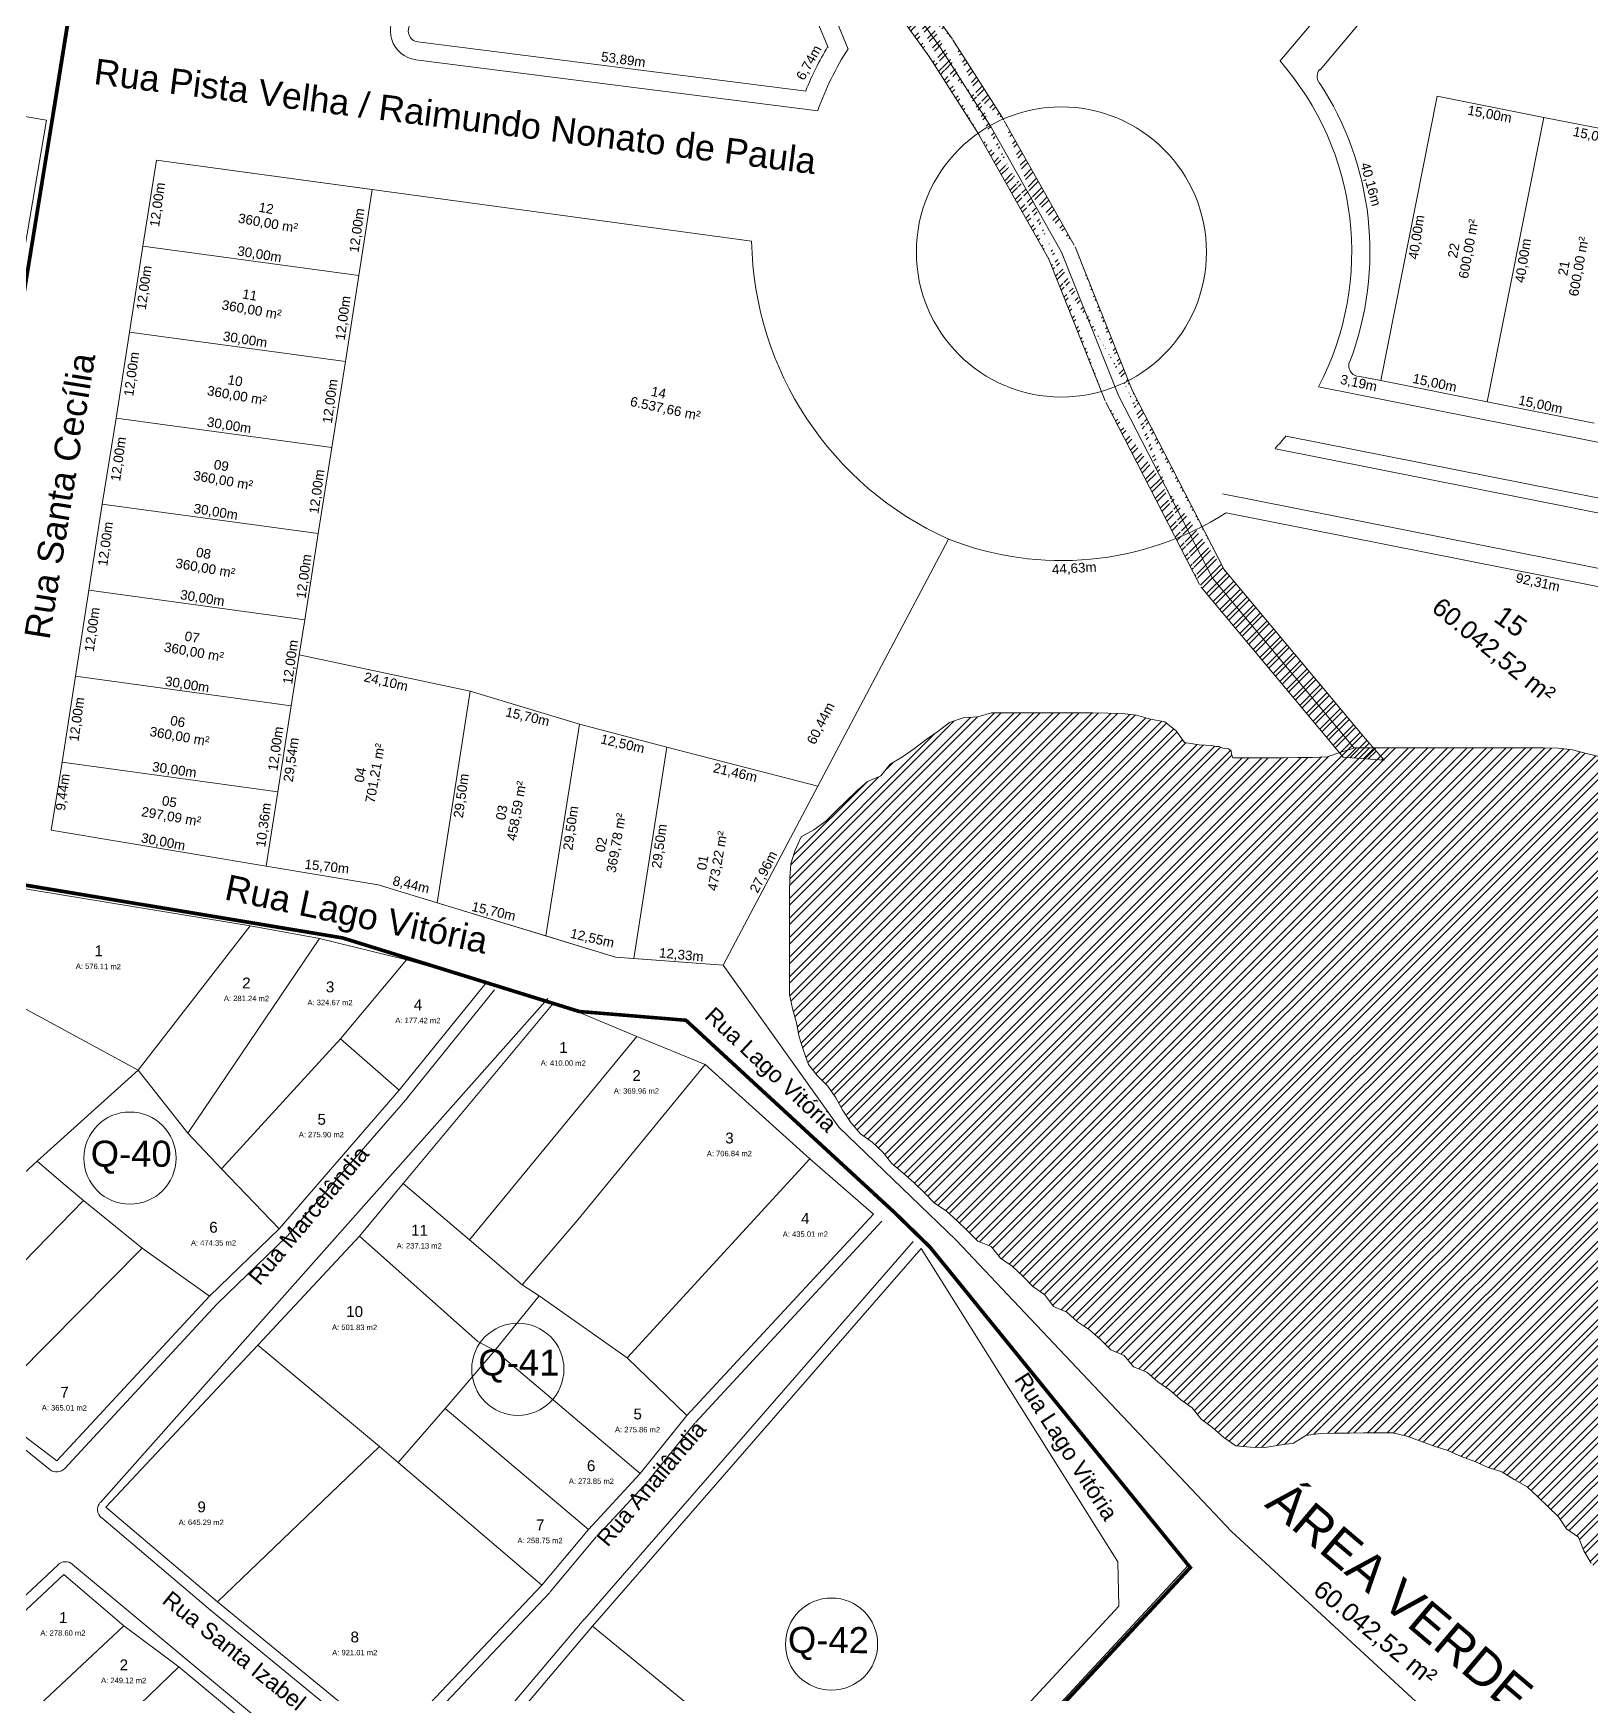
# Model space of a CAD drawing. Header units: metres. Extents: x 3808 to 8215, y 2374 to 6187.
# Drawn here: x 6986.3 to 7201.4, y 3524 to 3753.2 of the extents above; entities that cross this region are included whole.
import ezdxf

# ---------------------------------------------------------------- set-up
doc = ezdxf.new("R2010")
doc.units = ezdxf.units.M
for name, color, linetype in [('0 - Cotas', 7, 'Continuous'), ('0 - Nome das Ruas', 7, 'Continuous'), ('0 - Número Dos Lotes', 7, 'Continuous'), ('0 - QUADRAS', 7, 'Continuous'), ('0 - Área Dos Lotes', 1, 'Continuous'), ('Fluxo', 170, 'Continuous'), ('Nomes-Ruas', 7, 'Continuous'), ('PDF_Boundary-Lotes', 7, 'Continuous'), ('PDF_CORREGO', 5, 'Continuous'), ('PDF_LAGO', 5, 'Continuous'), ('PDF_Meio-Fio', 32, 'Continuous'), ('PDF_Numeração_Quadras', 7, 'Continuous'), ('PDF_Perímetro', 5, 'Continuous'), ('PDF_REGIAO_POLILINHAS', 7, 'Continuous'), ('PDF_Text', 7, 'Continuous'), ('PDF_Vértices_Quadras', 7, 'Continuous')]:
    doc.layers.add(name, color=color, linetype=linetype)
doc.layers.add('PDF_MEIO_FIO', color=7, linetype='Continuous', true_color=0xdd6e00)
doc.layers.add('REGIAO_POLILINHAS', color=7, linetype='Continuous', lineweight=0)
doc.styles.add('PDF Arial', font='arial.ttf')
doc.styles.add('REGUA100', font='arial.ttf')
doc.styles.get("Standard").update_dxf_attribs({"font": 'arial.ttf'})

msp = doc.modelspace()

# ---------------------------------------------------------------- hatches: boundary and pattern name
at = {"layer": 'Fluxo', "lineweight": 5}
h = msp.add_hatch(dxfattribs=at)
h.set_pattern_fill('ANSI32', color=256, scale=0.15)
h.set_pattern_definition([(45, (-581.274, 256.0805), (-1.01027881, 1.01027881), []), (45, (-580.6005, 256.0805), (-1.01027881, 1.01027881), [])])
edge = h.paths.add_edge_path()
edge.add_line((7150.682, 3679.275), (7170.255, 3655.807))
edge.add_line((7170.255, 3655.807), (7172.842, 3652.84))
edge.add_line((7172.842, 3652.84), (7167.183, 3653.245))
edge.add_line((7147.61, 3676.713), (7167.183, 3653.245))
edge.add_line((7137.967, 3704.103), (7150.924, 3678.909))
edge.add_line((7134.41, 3702.274), (7147.367, 3677.08))
edge.add_line((7130.18, 3723.723), (7138.047, 3703.927))
edge.add_line((7126.463, 3722.245), (7134.33, 3702.45))
edge.add_line((7120.398, 3741.138), (7130.065, 3723.965))
edge.add_line((7116.913, 3739.176), (7126.579, 3722.003))
edge.add_line((7113.298, 3752.286), (7120.342, 3741.232))
edge.add_line((7109.925, 3750.137), (7116.969, 3739.082))
edge.add_line((7099.973, 3770.936), (7113.239, 3752.375))
edge.add_line((7096.719, 3768.61), (7109.984, 3750.049))
edge.add_line((7092.63, 3788.62), (7096.383, 3769.39))
edge.add_line((7096.555, 3789.386), (7100.309, 3770.156))
edge.add_line((7086.856, 3801.292), (7092.769, 3788.181))
edge.add_line((7088.68, 3802.114), (7094.593, 3789.003))
edge.add_line((7090.503, 3802.936), (7096.416, 3789.825))
edge.add_line((7076.966, 3825.112), (7090.386, 3803.157))
edge.add_line((7073.553, 3823.026), (7086.973, 3801.071))
edge.add_line((7059.981, 3862.82), (7068.259, 3841.945))
edge.add_line((7058.215, 3869.52), (7059.905, 3863.051))
edge.add_line((7062.085, 3870.531), (7063.775, 3864.063))
edge.add_line((7063.699, 3864.294), (7071.977, 3843.419))
edge.add_line((7072.046, 3843.214), (7077.188, 3824.602))
edge.add_line((7068.19, 3842.149), (7073.332, 3823.537))
at = {"layer": 'REGIAO_POLILINHAS', "lineweight": 5}
h = msp.add_hatch(dxfattribs=at)
h.set_pattern_fill('ANSI32', color=5, scale=0.2)
h.set_pattern_definition([(45, (-581.274, 256.0805), (-1.3470384, 1.3470384), []), (45, (-580.376, 256.0805), (-1.3470384, 1.3470384), [])])
h.paths.add_polyline_path([(7147.295, 3654.96), (7145.289, 3655.268), (7144.158, 3656.913), (7142.564, 3658.147), (7140.61, 3658.507), (7138.657, 3659.073), (7136.703, 3659.279), (7134.698, 3659.33), (7132.692, 3659.381), (7130.687, 3659.381), (7128.682, 3659.381), (7126.677, 3659.381), (7124.671, 3659.381), (7122.666, 3659.381), (7120.661, 3659.381), (7118.656, 3659.381), (7116.753, 3658.816), (7114.748, 3658.713), (7112.845, 3658.045), (7111.252, 3656.811), (7109.606, 3655.679), (7108.012, 3654.445), (7106.367, 3653.314), (7104.67, 3652.286), (7103.385, 3650.692), (7101.534, 3649.921), (7100.043, 3648.635), (7098.603, 3647.247), (7097.163, 3645.807), (7095.775, 3644.419), (7094.13, 3643.237), (7092.382, 3642.26), (7091.559, 3640.409), (7090.942, 3638.558), (7090.788, 3636.552), (7090.736, 3634.547), (7090.736, 3632.542), (7090.736, 3630.537), (7090.736, 3628.531), (7090.736, 3626.526), (7090.736, 3624.521), (7090.736, 3622.516), (7090.736, 3620.51), (7091.148, 3618.557), (7091.713, 3616.603), (7092.073, 3614.649), (7092.69, 3612.747), (7093.359, 3610.844), (7094.593, 3609.302), (7096.032, 3607.862), (7097.163, 3606.217), (7098.14, 3604.468), (7099.22, 3602.823), (7100.557, 3601.281), (7102.151, 3600.098), (7103.642, 3598.71), (7104.876, 3597.167), (7106.418, 3595.882), (7107.909, 3594.545), (7109.349, 3593.157), (7110.737, 3591.717), (7112.434, 3590.586), (7113.925, 3589.249), (7115.313, 3587.861), (7116.753, 3586.421), (7118.604, 3585.701), (7119.89, 3584.107), (7121.483, 3582.976), (7122.975, 3581.588), (7124.363, 3580.2), (7126.008, 3579.017), (7127.191, 3577.423), (7129.042, 3576.652), (7130.533, 3575.315), (7132.178, 3574.184), (7133.669, 3572.847), (7135.109, 3571.459), (7136.96, 3570.636), (7138.245, 3569.094), (7140.096, 3568.374), (7141.587, 3567.037), (7143.233, 3565.906), (7144.724, 3564.569), (7146.369, 3563.438), (7147.603, 3561.844), (7149.197, 3560.661), (7150.74, 3559.325), (7152.385, 3558.193), (7154.39, 3557.988), (7156.395, 3557.936), (7158.349, 3558.296), (7160.354, 3558.553), (7162.051, 3559.633), (7164.005, 3559.89), (7166.01, 3559.942), (7168.016, 3559.942), (7170.021, 3559.993), (7172.026, 3559.993), (7174.031, 3559.993), (7175.985, 3559.53), (7177.888, 3558.81), (7179.739, 3558.142), (7181.641, 3557.525), (7183.492, 3556.702), (7185.394, 3556.034), (7187.194, 3555.211), (7189.096, 3554.594), (7190.793, 3553.515), (7192.593, 3552.538), (7194.032, 3551.201), (7195.472, 3549.813), (7196.912, 3548.373), (7198.043, 3546.728), (7199.688, 3545.596), (7200.408, 3543.694), (7201.436, 3541.997), (7202.773, 3540.506), (7203.802, 3538.809), (7205.19, 3537.318), (7205.961, 3535.467), (7206.424, 3533.565), (7207.504, 3531.868), (7208.018, 3529.914), (7208.892, 3528.115), (7209.303, 3526.161), (7210.074, 3524.31), (7210.743, 3522.407), (7211.206, 3520.454), (7211.977, 3518.603), (7212.594, 3516.7), (7213.416, 3514.849), (7214.291, 3513.05), (7214.805, 3511.096), (7215.525, 3509.245), (7216.039, 3507.342), (7217.016, 3505.543), (7218.404, 3504.103), (7220.049, 3502.972), (7221.54, 3501.635), (7223.186, 3500.504), (7224.677, 3499.167), (7226.373, 3498.087), (7228.224, 3497.368), (7230.23, 3497.213), (7232.132, 3496.493), (7233.983, 3495.876), (7235.988, 3495.774), (7237.839, 3494.951), (7239.639, 3494.128), (7241.387, 3493.049), (7243.135, 3492.123), (7244.678, 3490.838), (7246.117, 3489.449), (7247.763, 3488.267), (7249.305, 3486.981), (7250.694, 3485.593), (7252.133, 3484.153), (7253.573, 3482.765), (7254.961, 3481.326), (7256.555, 3480.143), (7258.098, 3478.858), (7258.92, 3477.007), (7260.514, 3475.773), (7261.645, 3474.127), (7262.571, 3472.379), (7263.085, 3470.425), (7264.062, 3468.677), (7265.193, 3467.032), (7266.119, 3465.232), (7267.044, 3463.484), (7267.918, 3461.684), (7268.998, 3459.988), (7269.769, 3458.137), (7270.9, 3456.44), (7272.289, 3455.052), (7273.42, 3453.355), (7274.499, 3451.71), (7276.093, 3450.476), (7277.533, 3449.087), (7278.973, 3447.648), (7280.618, 3446.516), (7281.852, 3444.974), (7283.189, 3443.483), (7284.834, 3442.3), (7286.325, 3440.963), (7287.405, 3439.267), (7289.05, 3438.136), (7290.799, 3437.21), (7292.547, 3436.13), (7294.192, 3434.999), (7295.837, 3433.868), (7297.483, 3432.737), (7299.179, 3431.708), (7300.979, 3430.732), (7302.264, 3429.24), (7303.961, 3428.161), (7305.658, 3427.03), (7307.509, 3426.31), (7309.051, 3425.076), (7310.902, 3424.304), (7312.908, 3423.996), (7314.913, 3423.945), (7316.918, 3423.945), (7318.923, 3423.945), (7320.826, 3424.51), (7322.728, 3425.127), (7324.322, 3426.361), (7325.968, 3427.492), (7327.613, 3428.623), (7329.155, 3429.96), (7330.595, 3431.297), (7332.035, 3432.685), (7333.474, 3434.074), (7334.914, 3435.513), (7336.148, 3437.056), (7337.793, 3438.187), (7339.182, 3439.678), (7340.724, 3440.912), (7342.215, 3442.249), (7343.861, 3443.431), (7345.454, 3444.614), (7347.048, 3445.797), (7348.745, 3446.876), (7350.288, 3448.213), (7352.087, 3449.036), (7353.681, 3450.27), (7355.121, 3451.607), (7356.766, 3452.789), (7358.257, 3454.178), (7359.697, 3455.566), (7361.239, 3456.8), (7362.73, 3458.137), (7364.222, 3459.525), (7365.764, 3460.81), (7367.358, 3461.993), (7368.952, 3463.175), (7370.546, 3464.409), (7372.191, 3465.541), (7373.836, 3466.723), (7375.482, 3467.854), (7377.127, 3469.037), (7378.721, 3470.22), (7380.264, 3471.505), (7381.909, 3472.636), (7383.4, 3473.973), (7385.097, 3475.053), (7386.793, 3476.081), (7388.439, 3477.212), (7390.033, 3478.498), (7391.524, 3479.834), (7392.963, 3481.171), (7394.249, 3482.714), (7395.431, 3484.359), (7396.717, 3485.902), (7397.951, 3487.496), (7399.236, 3488.987), (7400.47, 3490.581), (7401.704, 3492.174), (7402.681, 3493.923), (7403.555, 3495.722), (7404.121, 3497.625), (7404.481, 3499.578), (7404.738, 3501.584), (7404.789, 3503.589), (7404.841, 3505.594), (7404.841, 3507.599), (7404.841, 3509.605), (7404.378, 3511.559), (7403.607, 3513.41), (7402.27, 3514.901), (7401.242, 3516.597), (7399.802, 3518.037), (7398.157, 3519.117), (7396.717, 3520.505), (7395.02, 3521.636), (7393.375, 3522.767), (7391.627, 3523.744), (7389.827, 3524.67), (7387.976, 3525.338), (7386.074, 3525.955), (7384.068, 3526.109), (7382.423, 3527.292), (7380.572, 3528.012), (7378.772, 3528.835), (7377.59, 3530.48), (7376.613, 3532.228), (7375.945, 3534.13), (7375.482, 3536.084), (7374.968, 3537.987), (7374.659, 3539.992), (7374.042, 3541.894), (7373.888, 3543.9), (7373.219, 3545.802), (7373.117, 3547.807), (7372.705, 3549.761), (7372.5, 3551.715), (7372.448, 3553.72), (7372.397, 3555.725), (7372.397, 3557.731), (7372.397, 3559.736), (7371.574, 3561.587), (7370.443, 3563.232), (7368.695, 3564.209), (7367.049, 3565.34), (7365.301, 3566.266), (7363.759, 3567.551), (7362.011, 3568.528), (7360.211, 3569.454), (7358.463, 3570.379), (7356.56, 3570.996), (7354.915, 3572.23), (7353.116, 3573.053), (7351.162, 3573.567), (7349.208, 3573.773), (7347.305, 3574.493), (7345.352, 3574.904), (7343.346, 3575.058), (7341.341, 3575.161), (7339.336, 3575.161), (7337.331, 3575.161), (7335.325, 3575.161), (7333.32, 3575.161), (7331.418, 3574.595), (7329.412, 3574.493), (7327.459, 3573.978), (7325.505, 3573.824), (7323.602, 3573.156), (7321.597, 3573.104), (7319.695, 3572.539), (7317.689, 3572.436), (7315.684, 3572.384), (7313.679, 3572.384), (7311.674, 3572.384), (7309.668, 3572.384), (7307.663, 3572.384), (7305.761, 3573.104), (7303.961, 3573.927), (7302.213, 3574.904), (7300.362, 3575.675), (7298.562, 3576.549), (7297.123, 3577.937), (7295.529, 3579.171), (7294.243, 3580.714), (7293.421, 3582.514), (7292.187, 3584.107), (7291.056, 3585.753), (7290.027, 3587.501), (7288.948, 3589.146), (7287.714, 3590.74), (7286.582, 3592.386), (7284.988, 3593.62), (7283.549, 3595.008), (7281.903, 3596.139), (7280.155, 3597.116), (7278.459, 3598.196), (7276.608, 3598.967), (7275.065, 3600.252), (7273.42, 3601.332), (7271.672, 3602.36), (7269.872, 3603.286), (7268.227, 3604.366), (7266.376, 3605.137), (7264.525, 3606.011), (7262.725, 3606.885), (7261.08, 3607.965), (7259.229, 3608.685), (7257.378, 3609.559), (7255.475, 3610.227), (7253.676, 3611.05), (7251.773, 3611.667), (7249.819, 3612.181), (7247.968, 3612.901), (7246.066, 3613.569), (7244.112, 3613.826), (7242.158, 3614.443), (7240.462, 3615.523), (7238.611, 3616.243), (7237.017, 3617.477), (7235.114, 3617.94), (7233.675, 3619.328), (7231.669, 3619.328), (7229.716, 3619.842), (7227.762, 3620.408), (7226.065, 3621.436), (7224.934, 3623.081), (7223.803, 3624.727), (7222.26, 3625.961), (7221.952, 3627.966), (7221.386, 3629.868), (7220.769, 3631.771), (7220.512, 3633.776), (7219.895, 3635.678), (7218.558, 3637.169), (7218.044, 3639.123), (7217.273, 3640.974), (7216.399, 3642.774), (7215.319, 3644.419), (7214.548, 3646.322), (7213.005, 3647.556), (7211.617, 3648.995), (7210.177, 3650.384), (7208.378, 3651.309), (7206.527, 3652.029), (7204.624, 3652.697), (7202.722, 3653.314), (7200.768, 3653.777), (7198.866, 3654.291), (7196.86, 3654.497), (7194.855, 3654.548), (7192.85, 3654.548), (7190.845, 3654.548), (7188.839, 3654.548), (7186.834, 3654.548), (7184.829, 3654.548), (7182.824, 3654.548), (7180.818, 3654.548), (7178.813, 3654.548), (7176.808, 3654.548), (7174.803, 3654.548), (7172.797, 3654.548), (7170.792, 3654.548), (7168.787, 3654.548), (7166.884, 3653.931), (7164.982, 3653.314), (7162.977, 3653.211), (7160.971, 3653.211), (7158.966, 3653.16), (7156.961, 3653.16), (7154.956, 3653.16), (7152.95, 3653.16), (7151.974, 3653.16), (7151.768, 3653.674), (7151.716, 3654.137), (7151.357, 3654.394), (7150.585, 3654.497), (7150.071, 3654.754), (7149.608, 3654.754), (7149.043, 3654.857)])
edge = h.paths.add_edge_path(flags=17)
edge.add_line((7222.214, 3626.258), (7222.26, 3626.218))
h.paths.add_polyline_path([(7132.692, 3659.381), (7118.604, 3659.381), (7134.698, 3659.33)], flags=25)
h.paths.add_polyline_path([(7118.656, 3659.381), (7132.692, 3659.381), (7118.604, 3659.381)], flags=24)
h.paths.add_polyline_path([(7130.687, 3659.381), (7118.656, 3659.381), (7132.692, 3659.381)], flags=24)
h.paths.add_polyline_path([(7130.687, 3659.381), (7118.656, 3659.381), (7128.682, 3659.381)], flags=8)
h.paths.add_polyline_path([(7130.687, 3659.381), (7118.656, 3659.381)], flags=8)
h.paths.add_polyline_path([(7128.682, 3659.381), (7118.656, 3659.381), (7126.677, 3659.381)], flags=8)
h.paths.add_polyline_path([(7128.682, 3659.381), (7118.656, 3659.381)], flags=8)
h.paths.add_polyline_path([(7126.677, 3659.381), (7118.656, 3659.381), (7124.671, 3659.381)], flags=8)
h.paths.add_polyline_path([(7126.677, 3659.381), (7118.656, 3659.381)], flags=8)
h.paths.add_polyline_path([(7124.671, 3659.381), (7118.656, 3659.381), (7122.666, 3659.381)], flags=8)
h.paths.add_polyline_path([(7124.671, 3659.381), (7118.656, 3659.381)], flags=8)
h.paths.add_polyline_path([(7194.855, 3654.548), (7168.735, 3654.548), (7196.86, 3654.497)], flags=25)
h.paths.add_polyline_path([(7168.787, 3654.548), (7194.855, 3654.548), (7168.735, 3654.548)], flags=24)
h.paths.add_polyline_path([(7192.85, 3654.548), (7168.787, 3654.548), (7194.855, 3654.548)], flags=24)
h.paths.add_polyline_path([(7192.85, 3654.548), (7168.787, 3654.548), (7190.845, 3654.548)], flags=8)
h.paths.add_polyline_path([(7192.85, 3654.548), (7168.787, 3654.548)], flags=8)
h.paths.add_polyline_path([(7190.845, 3654.548), (7168.787, 3654.548), (7188.839, 3654.548)], flags=8)
h.paths.add_polyline_path([(7190.845, 3654.548), (7168.787, 3654.548)], flags=8)
h.paths.add_polyline_path([(7188.839, 3654.548), (7168.787, 3654.548), (7186.834, 3654.548)], flags=8)
h.paths.add_polyline_path([(7188.839, 3654.548), (7168.787, 3654.548)], flags=8)
h.paths.add_polyline_path([(7186.834, 3654.548), (7168.787, 3654.548), (7184.829, 3654.548)], flags=8)
h.paths.add_polyline_path([(7186.834, 3654.548), (7168.787, 3654.548)], flags=8)
h.paths.add_polyline_path([(7184.829, 3654.548), (7168.787, 3654.548), (7182.824, 3654.548)], flags=8)
h.paths.add_polyline_path([(7184.829, 3654.548), (7168.787, 3654.548)], flags=8)
h.paths.add_polyline_path([(7333.32, 3575.161), (7343.346, 3575.058), (7332.96, 3575.058)], flags=25)
h.paths.add_polyline_path([(7341.341, 3575.161), (7333.32, 3575.161), (7343.346, 3575.058)], flags=24)
h.paths.add_polyline_path([(7341.341, 3575.161), (7333.32, 3575.161), (7339.336, 3575.161)], flags=8)
h.paths.add_polyline_path([(7341.341, 3575.161), (7333.32, 3575.161)], flags=8)
h.paths.add_polyline_path([(7339.336, 3575.161), (7333.32, 3575.161), (7337.331, 3575.161)], flags=8)
h.paths.add_polyline_path([(7339.336, 3575.161), (7333.32, 3575.161)], flags=8)
h.paths.add_polyline_path([(7337.331, 3575.161), (7333.32, 3575.161), (7335.325, 3575.161)], flags=8)
h.paths.add_polyline_path([(7337.331, 3575.161), (7333.32, 3575.161)], flags=8)
h.paths.add_polyline_path([(7318.923, 3423.945), (7316.918, 3423.945), (7314.913, 3423.945)], flags=24)
h.paths.add_polyline_path([(7318.923, 3423.945), (7316.918, 3423.945)], flags=8)
h.paths.add_polyline_path([(7314.913, 3423.945), (7318.923, 3423.945)], flags=25)

# ---------------------------------------------------------------- linework, layer by layer
at = {"layer": 'Fluxo', "lineweight": 5}
for p, q in [((7170.255, 3655.807), (7172.842, 3652.84)), ((7172.842, 3652.84), (7167.183, 3653.245))]:
    msp.add_line(p, q, dxfattribs=at)
at = {"layer": 'PDF_Boundary-Lotes', "lineweight": 5}
for points in [[(6988.186, 3741.211), (6975.935, 3743.257), (6970.995, 3713.692), (6983.215, 3711.965)], [(7016.271, 3629.968), (6983.249, 3635.424), (6974.805, 3624.187), (7000.816, 3610.072)], [(7025.888, 3628.224), (7016.271, 3629.968), (7000.816, 3610.072), (7007.704, 3601.353)], [(7037.868, 3625.284), (7025.888, 3628.224), (7007.704, 3601.353), (7012.341, 3596.445), (7028.75, 3614.371)], [(7048.874, 3622.093), (7037.868, 3625.284), (7028.75, 3614.371), (7036.871, 3607.278)], [(7000.816, 3610.072), (6974.805, 3624.187), (6948.176, 3589.553), (6964.408, 3576.845), (6986.9, 3597.491)], [(7069.693, 3614.7), (7060.658, 3618.492), (7058.111, 3619.253), (7037.423, 3594.4), (7046.571, 3586.631)], [(7036.871, 3607.278), (7028.75, 3614.371), (7012.341, 3596.445), (7020.284, 3588.145)], [(7079.124, 3610.816), (7069.693, 3614.7), (7046.571, 3586.631), (7053.837, 3580.423), (7061.526, 3589.403)], [(7012.341, 3596.445), (7007.704, 3601.353), (7000.816, 3610.072), (6986.9, 3597.491), (6990.467, 3594.413), (6993.289, 3592.07), (7001.362, 3585.487), (7010.665, 3578.825), (7020.284, 3588.145)], [(7079.124, 3610.816), (7061.526, 3589.403), (7053.837, 3580.423), (7056.2, 3578.874), (7068.348, 3570.321), (7093.581, 3597.815)], [(6993.289, 3592.07), (6990.467, 3594.413), (6986.9, 3597.491), (6964.408, 3576.845), (6971.912, 3570.145)], [(7102.364, 3590.172), (7093.581, 3597.815), (7068.348, 3570.321), (7076.58, 3562.37)], [(7050.051, 3571.324), (7056.2, 3578.874), (7053.837, 3580.423), (7046.571, 3586.631), (7037.423, 3594.4), (7031.378, 3587.117), (7017.369, 3572.083), (7034.172, 3558.078), (7036.721, 3555.902), (7043.201, 3563.355)], [(7046.571, 3586.631), (7037.423, 3594.4), (7031.378, 3587.117), (7047.747, 3572.589), (7050.051, 3571.324), (7056.2, 3578.874), (7053.837, 3580.423)], [(7001.362, 3585.487), (6993.289, 3592.07), (6971.912, 3570.145), (6979.724, 3563.602)], [(7047.747, 3572.589), (7031.378, 3587.117), (7017.369, 3572.083), (7034.172, 3558.078), (7036.721, 3555.902), (7043.201, 3563.355), (7050.051, 3571.324)], [(7010.665, 3578.825), (7001.362, 3585.487), (6979.724, 3563.602), (6989.62, 3556.095)], [(7108.949, 3585.413), (7063.555, 3533.277), (7080.578, 3519.324), (7086.275, 3514.771), (7092.206, 3509.083), (7070.904, 3487.39), (7083.156, 3478.751), (7136.24, 3536.039), (7136.089, 3542.168)], [(7068.348, 3570.321), (7056.2, 3578.874), (7050.051, 3571.324), (7070.153, 3554.344), (7076.58, 3562.37)], [(7034.172, 3558.078), (7017.369, 3572.083), (6996.387, 3549.712), (7011.785, 3536.637)], [(7050.051, 3571.324), (7043.201, 3563.355), (7062.99, 3546.635), (7070.153, 3554.344)], [(7043.201, 3563.355), (7036.721, 3555.902), (7056.562, 3538.963), (7062.99, 3546.635)], [(7056.562, 3538.963), (7036.721, 3555.902), (7034.172, 3558.078), (7011.785, 3536.637), (7034.795, 3517.773), (7037.791, 3519.113)], [(6998.843, 3533.313), (6990.56, 3540.423), (6971.831, 3522.892), (6980.02, 3515.741)], [(7006.444, 3527.651), (6998.843, 3533.313), (6980.02, 3515.741), (6987.438, 3509.29)], [(7080.578, 3519.324), (7063.555, 3533.277), (7045.065, 3511.427), (7044.858, 3510.539), (7045.139, 3509.6), (7060.575, 3497.14)], [(7006.444, 3527.651), (6987.438, 3509.29), (6990.871, 3506.264), (7010.828, 3489.111), (7026.677, 3508.915), (7026.93, 3509.999), (7026.488, 3510.955)]]:
    msp.add_lwpolyline(points, close=True, dxfattribs=at)
at = {"layer": 'PDF_CORREGO', "lineweight": 5}
for p, q in [((7098.346, 3769.773), (7111.611, 3751.212)), ((7099.973, 3770.936), (7113.239, 3752.375)), ((7096.719, 3768.61), (7109.984, 3750.049)), ((7111.611, 3751.212), (7118.656, 3740.157)), ((7113.298, 3752.286), (7120.342, 3741.232)), ((7109.925, 3750.137), (7116.969, 3739.082)), ((7118.656, 3740.157), (7128.322, 3722.984)), ((7120.398, 3741.138), (7130.065, 3723.965)), ((7116.913, 3739.176), (7126.579, 3722.003)), ((7130.18, 3723.723), (7138.047, 3703.927)), ((7126.463, 3722.245), (7134.33, 3702.45)), ((7128.322, 3722.984), (7136.189, 3703.188)), ((7136.189, 3703.188), (7149.146, 3677.994)), ((7137.967, 3704.103), (7150.924, 3678.909)), ((7134.41, 3702.274), (7147.367, 3677.08)), ((7149.146, 3677.994), (7168.719, 3654.526)), ((7150.682, 3679.275), (7170.255, 3655.807)), ((7147.61, 3676.713), (7167.183, 3653.245))]:
    msp.add_line(p, q, dxfattribs=at)
at = {"layer": 'PDF_LAGO', "color": 3, "lineweight": 5}
for p, q in [((7118.656, 3659.381), (7116.753, 3658.816)), ((7120.661, 3659.381), (7118.656, 3659.381)), ((7122.666, 3659.381), (7120.661, 3659.381)), ((7124.671, 3659.381), (7122.666, 3659.381)), ((7126.677, 3659.381), (7124.671, 3659.381)), ((7128.682, 3659.381), (7126.677, 3659.381)), ((7130.687, 3659.381), (7128.682, 3659.381)), ((7132.692, 3659.381), (7130.687, 3659.381)), ((7134.698, 3659.33), (7132.692, 3659.381)), ((7136.703, 3659.279), (7134.698, 3659.33)), ((7138.657, 3659.073), (7136.703, 3659.279)), ((7140.61, 3658.507), (7138.657, 3659.073)), ((7111.252, 3656.811), (7109.606, 3655.679)), ((7112.845, 3658.045), (7111.252, 3656.811)), ((7114.748, 3658.713), (7112.845, 3658.045)), ((7116.753, 3658.816), (7114.748, 3658.713)), ((7142.564, 3658.147), (7140.61, 3658.507)), ((7144.158, 3656.913), (7142.564, 3658.147)), ((7145.289, 3655.268), (7144.158, 3656.913)), ((7108.012, 3654.445), (7106.367, 3653.314)), ((7109.606, 3655.679), (7108.012, 3654.445)), ((7147.295, 3654.96), (7145.289, 3655.268)), ((7149.043, 3654.857), (7147.295, 3654.96)), ((7149.608, 3654.754), (7149.043, 3654.857)), ((7150.071, 3654.754), (7149.608, 3654.754)), ((7150.585, 3654.497), (7150.071, 3654.754)), ((7151.357, 3654.394), (7150.585, 3654.497)), ((7168.787, 3654.548), (7166.884, 3653.931)), ((7170.792, 3654.548), (7168.787, 3654.548)), ((7172.797, 3654.548), (7170.792, 3654.548)), ((7174.803, 3654.548), (7172.797, 3654.548)), ((7176.808, 3654.548), (7174.803, 3654.548)), ((7178.813, 3654.548), (7176.808, 3654.548)), ((7180.818, 3654.548), (7178.813, 3654.548)), ((7182.824, 3654.548), (7180.818, 3654.548)), ((7184.829, 3654.548), (7182.824, 3654.548)), ((7186.834, 3654.548), (7184.829, 3654.548)), ((7188.839, 3654.548), (7186.834, 3654.548)), ((7190.845, 3654.548), (7188.839, 3654.548)), ((7192.85, 3654.548), (7190.845, 3654.548)), ((7194.855, 3654.548), (7192.85, 3654.548)), ((7196.86, 3654.497), (7194.855, 3654.548)), ((7198.866, 3654.291), (7196.86, 3654.497)), ((7104.67, 3652.286), (7103.385, 3650.692)), ((7106.367, 3653.314), (7104.67, 3652.286)), ((7151.716, 3654.137), (7151.357, 3654.394)), ((7151.768, 3653.674), (7151.716, 3654.137)), ((7151.974, 3653.16), (7151.768, 3653.674)), ((7152.95, 3653.16), (7151.974, 3653.16)), ((7154.956, 3653.16), (7152.95, 3653.16)), ((7156.961, 3653.16), (7154.956, 3653.16)), ((7158.966, 3653.16), (7156.961, 3653.16)), ((7160.971, 3653.211), (7158.966, 3653.16)), ((7162.977, 3653.211), (7160.971, 3653.211)), ((7164.982, 3653.314), (7162.977, 3653.211)), ((7166.884, 3653.931), (7164.982, 3653.314)), ((7200.768, 3653.777), (7198.866, 3654.291)), ((7202.722, 3653.314), (7200.768, 3653.777)), ((7101.534, 3649.921), (7100.043, 3648.635)), ((7103.385, 3650.692), (7101.534, 3649.921)), ((7100.043, 3648.635), (7098.603, 3647.247)), ((7097.163, 3645.807), (7095.775, 3644.419)), ((7098.603, 3647.247), (7097.163, 3645.807)), ((7094.13, 3643.237), (7092.382, 3642.26)), ((7095.775, 3644.419), (7094.13, 3643.237)), ((7092.382, 3642.26), (7091.559, 3640.409)), ((7090.942, 3638.558), (7090.788, 3636.552)), ((7091.559, 3640.409), (7090.942, 3638.558)), ((7090.788, 3636.552), (7090.736, 3634.547)), ((7090.736, 3634.547), (7090.736, 3632.542)), ((7090.736, 3632.542), (7090.736, 3630.537)), ((7090.736, 3630.537), (7090.736, 3628.531)), ((7090.736, 3628.531), (7090.736, 3626.526)), ((7090.736, 3626.526), (7090.736, 3624.521)), ((7090.736, 3624.521), (7090.736, 3622.516)), ((7090.736, 3622.516), (7090.736, 3620.51)), ((7090.736, 3620.51), (7091.148, 3618.557)), ((7091.148, 3618.557), (7091.713, 3616.603)), ((7091.713, 3616.603), (7092.073, 3614.649)), ((7092.073, 3614.649), (7092.69, 3612.747)), ((7092.69, 3612.747), (7093.359, 3610.844)), ((7093.359, 3610.844), (7094.593, 3609.302)), ((7094.593, 3609.302), (7096.032, 3607.862)), ((7096.032, 3607.862), (7097.163, 3606.217)), ((7097.163, 3606.217), (7098.14, 3604.468)), ((7098.14, 3604.468), (7099.22, 3602.823)), ((7099.22, 3602.823), (7100.557, 3601.281)), ((7100.557, 3601.281), (7102.151, 3600.098)), ((7102.151, 3600.098), (7103.642, 3598.71)), ((7103.642, 3598.71), (7104.876, 3597.167)), ((7104.876, 3597.167), (7106.418, 3595.882)), ((7106.418, 3595.882), (7107.909, 3594.545)), ((7107.909, 3594.545), (7109.349, 3593.157)), ((7109.349, 3593.157), (7110.737, 3591.717)), ((7110.737, 3591.717), (7112.434, 3590.586)), ((7112.434, 3590.586), (7113.925, 3589.249)), ((7113.925, 3589.249), (7115.313, 3587.861)), ((7115.313, 3587.861), (7116.753, 3586.421)), ((7116.753, 3586.421), (7118.604, 3585.701)), ((7118.604, 3585.701), (7119.89, 3584.107)), ((7119.89, 3584.107), (7121.483, 3582.976)), ((7121.483, 3582.976), (7122.975, 3581.588)), ((7122.975, 3581.588), (7124.363, 3580.2)), ((7124.363, 3580.2), (7126.008, 3579.017)), ((7126.008, 3579.017), (7127.191, 3577.423)), ((7127.191, 3577.423), (7129.042, 3576.652)), ((7129.042, 3576.652), (7130.533, 3575.315)), ((7130.533, 3575.315), (7132.178, 3574.184)), ((7132.178, 3574.184), (7133.669, 3572.847)), ((7133.669, 3572.847), (7135.109, 3571.459)), ((7135.109, 3571.459), (7136.96, 3570.636)), ((7136.96, 3570.636), (7138.245, 3569.094)), ((7138.245, 3569.094), (7140.096, 3568.374)), ((7140.096, 3568.374), (7141.587, 3567.037)), ((7141.587, 3567.037), (7143.233, 3565.906)), ((7143.233, 3565.906), (7144.724, 3564.569)), ((7144.724, 3564.569), (7146.369, 3563.438)), ((7146.369, 3563.438), (7147.603, 3561.844)), ((7147.603, 3561.844), (7149.197, 3560.661)), ((7149.197, 3560.661), (7150.74, 3559.325)), ((7150.74, 3559.325), (7152.385, 3558.193)), ((7152.385, 3558.193), (7154.39, 3557.988)), ((7156.395, 3557.936), (7158.349, 3558.296)), ((7158.349, 3558.296), (7160.354, 3558.553)), ((7160.354, 3558.553), (7162.051, 3559.633)), ((7162.051, 3559.633), (7164.005, 3559.89)), ((7164.005, 3559.89), (7166.01, 3559.942)), ((7166.01, 3559.942), (7168.016, 3559.942)), ((7168.016, 3559.942), (7170.021, 3559.993)), ((7170.021, 3559.993), (7172.026, 3559.993)), ((7172.026, 3559.993), (7174.031, 3559.993)), ((7174.031, 3559.993), (7175.985, 3559.53)), ((7175.985, 3559.53), (7177.888, 3558.81)), ((7177.888, 3558.81), (7179.739, 3558.142)), ((7179.739, 3558.142), (7181.641, 3557.525)), ((7154.39, 3557.988), (7156.395, 3557.936)), ((7181.641, 3557.525), (7183.492, 3556.702)), ((7183.492, 3556.702), (7185.394, 3556.034)), ((7185.394, 3556.034), (7187.194, 3555.211)), ((7187.194, 3555.211), (7189.096, 3554.594)), ((7189.096, 3554.594), (7190.793, 3553.515)), ((7190.793, 3553.515), (7192.593, 3552.538)), ((7192.593, 3552.538), (7194.032, 3551.201)), ((7194.032, 3551.201), (7195.472, 3549.813)), ((7195.472, 3549.813), (7196.912, 3548.373)), ((7196.912, 3548.373), (7198.043, 3546.728)), ((7198.043, 3546.728), (7199.688, 3545.596)), ((7199.688, 3545.596), (7200.408, 3543.694)), ((7200.408, 3543.694), (7201.436, 3541.997))]:
    msp.add_line(p, q, dxfattribs=at)
at = {"layer": 'PDF_LAGO', "lineweight": 5, "transparency": 33554559}
for points in [[(7118.656, 3659.381), (7132.692, 3659.381), (7118.604, 3659.381)], [(7132.692, 3659.381), (7118.604, 3659.381), (7134.698, 3659.33)], [(7124.671, 3659.381), (7124.671, 3659.381), (7118.656, 3659.381)], [(7124.671, 3659.381), (7118.656, 3659.381), (7122.666, 3659.381)], [(7126.677, 3659.381), (7126.677, 3659.381), (7118.656, 3659.381)], [(7126.677, 3659.381), (7118.656, 3659.381), (7124.671, 3659.381)], [(7128.682, 3659.381), (7128.682, 3659.381), (7118.656, 3659.381)], [(7128.682, 3659.381), (7118.656, 3659.381), (7126.677, 3659.381)], [(7130.687, 3659.381), (7130.687, 3659.381), (7118.656, 3659.381)], [(7130.687, 3659.381), (7118.656, 3659.381), (7128.682, 3659.381)], [(7130.687, 3659.381), (7118.656, 3659.381), (7132.692, 3659.381)], [(7168.787, 3654.548), (7194.855, 3654.548), (7168.735, 3654.548)], [(7194.855, 3654.548), (7168.735, 3654.548), (7196.86, 3654.497)], [(7184.829, 3654.548), (7184.829, 3654.548), (7168.787, 3654.548)], [(7184.829, 3654.548), (7168.787, 3654.548), (7182.824, 3654.548)], [(7186.834, 3654.548), (7186.834, 3654.548), (7168.787, 3654.548)], [(7186.834, 3654.548), (7168.787, 3654.548), (7184.829, 3654.548)], [(7188.839, 3654.548), (7188.839, 3654.548), (7168.787, 3654.548)], [(7188.839, 3654.548), (7168.787, 3654.548), (7186.834, 3654.548)], [(7190.845, 3654.548), (7190.845, 3654.548), (7168.787, 3654.548)], [(7190.845, 3654.548), (7168.787, 3654.548), (7188.839, 3654.548)], [(7192.85, 3654.548), (7192.85, 3654.548), (7168.787, 3654.548)], [(7192.85, 3654.548), (7168.787, 3654.548), (7190.845, 3654.548)], [(7192.85, 3654.548), (7168.787, 3654.548), (7194.855, 3654.548)]]:
    msp.add_solid(points, dxfattribs=at)
at = {"layer": 'PDF_Meio-Fio', "lineweight": 5}
for points in [[(7050.024, 3621.139), (7038.084, 3606.329)], [(6995.65, 3550.383), (7057.373, 3619.924)], [(7038.055, 3606.294), (7021.468, 3587.162)], [(6947.221, 3588.403), (6988.671, 3554.881)], [(7103.485, 3589.183), (7077.793, 3561.422)], [(7021.347, 3587.086), (7011.757, 3577.801)], [(7062.434, 3534.266), (7107.828, 3586.402)], [(7077.707, 3561.317), (7071.303, 3553.39)], [(7071.245, 3553.32), (7064.14, 3545.681)], [(7010.795, 3535.516), (6995.816, 3548.244)], [(7064.082, 3545.611), (7057.712, 3538.009)], [(6970.796, 3523.986), (6989.792, 3541.767)], [(6991.781, 3541.823), (7028.523, 3511.209)], [(7057.654, 3537.939), (7036.863, 3515.939)], [(7034.817, 3515.813), (7010.83, 3535.487)], [(7043.048, 3511.336), (7062.405, 3534.231)]]:
    msp.add_lwpolyline(points, dxfattribs=at)
msp.add_lwpolyline([(7011.699, 3577.732), (6990.712, 3555.071, -0.3947787), (6988.635, 3554.911)], format="xyb", dxfattribs=at)
for centre, radius, start, end in [((7036.861, 3607.256), 1.488, 319.05449, 321.04326), ((7020.252, 3588.142), 1.517, 313.95306, 319.07765), ((7012.755, 3576.708), 1.511, 133.94765, 137.26218), ((6996.739, 3549.391), 1.517, 138.43409, 229.73503), ((6990.795, 3540.67), 1.517, 50.18561, 133.11524), ((7012.044, 3536.979), 1.968, 229.75213, 230.41698), ((7063.531, 3533.267), 1.527, 138.97014, 139.7717)]:
    msp.add_arc(centre, radius, start, end, dxfattribs=at)
at = {"layer": 'PDF_MEIO_FIO', "lineweight": 5}
for p, q in [((7158.452, 3749.361), (7245.346, 3852.297)), ((7098.848, 3751.033), (7090.415, 3771.497)), ((7039.153, 3749.542), (7094.683, 3742.498)), ((7530.349, 3631.616), (7163.799, 3704.371)), ((7525.618, 3622.876), (7157.835, 3695.836)), ((7159.326, 3697.584), (7527.11, 3624.624)), ((7517.289, 3616.86), (7150.534, 3689.614)), ((7033.978, 3635.638), (7066.73, 3625.663)), ((7066.73, 3625.663), (7081.59, 3624.532))]:
    msp.add_line(p, q, dxfattribs=at)
msp.add_circle((7128.296, 3723.01), 20.027, dxfattribs=at)
for centre, radius, start, end in [((7039.641, 3753.527), 3.985, 132.2156, 262.7987), ((7132.502, 3729.309), 40.081, 147.113, 160.72448), ((7128.296, 3723.01), 40.079, 332.34747, 41.22614), ((7128.272, 3723.032), 40.112, 317.42274, 320.71597)]:
    msp.add_arc(centre, radius, start, end, dxfattribs=at)
at = {"layer": 'PDF_Numeração_Quadras', "lineweight": 5}
for centre in [(6999.694, 3597.907), (7053.248, 3568.758), (7096.556, 3530.81)]:
    msp.add_circle(centre, 6.363, dxfattribs=at)
at = {"layer": 'PDF_Perímetro', "color": 1, "lineweight": 5}
msp.add_lwpolyline([(6992.95, 3766.096, 0.528, 0.528, 0), (6989.1, 3742.099, 0.51, 0.51, 0), (6973.114, 3643.777, 0.507, 0.507, 0), (6984.573, 3635.708, 0.505, 0.505, 0), (7029.048, 3628.308, 0.505, 0.505, 0), (7061.702, 3618.155, 0.486, 0.486, 0), (7076.465, 3616.937, 0.5, 0.5, 0), (7105.271, 3590.378, 0.504, 0.504, 0), (7110.134, 3585.636, 0.506, 0.506, 0), (7146.084, 3541.376, 0.505, 0.505, 0), (7019.68, 3405.574, 0.512, 0.512, 0), (6733.692, 3303.176, 0.507, 0.507, 0), (6667.743, 3301.296, 0.514, 0.514, 0)], format="xyseb", dxfattribs=at)
at = {"layer": 'PDF_Perímetro', "lineweight": 5}
for points in [[(6989.042, 3742.03), (6992.764, 3766.368)], [(7110.056, 3585.612), (7145.756, 3541.619), (7019.613, 3405.6)]]:
    msp.add_lwpolyline(points, dxfattribs=at)
at = {"layer": 'PDF_REGIAO_POLILINHAS', "lineweight": 5}
for p, q in [((7164.005, 3748.178), (7211.874, 3804.942)), ((7088.102, 3770.572), (7096.071, 3751.239)), ((7093.038, 3745.223), (7039.462, 3752.01)), ((7172.386, 3705.245), (7180.15, 3744.527)), ((7180.15, 3744.527), (7172.386, 3705.245)), ((7180.15, 3744.527), (7194.906, 3741.597)), ((7194.906, 3741.597), (7180.15, 3744.527)), ((7194.906, 3741.597), (7187.091, 3702.314)), ((7187.091, 3702.314), (7194.906, 3741.597)), ((7194.906, 3741.597), (7209.663, 3738.666)), ((7209.663, 3738.666), (7194.906, 3741.597)), ((7001.483, 3723.817), (7003.385, 3735.695)), ((7001.483, 3723.817), (7003.385, 3735.695)), ((7003.385, 3735.695), (7033.155, 3731.633)), ((7003.385, 3735.695), (7033.155, 3731.633)), ((7003.385, 3735.695), (7033.155, 3731.633)), ((7033.155, 3731.633), (7003.385, 3735.695)), ((7003.385, 3735.695), (7033.155, 3731.633)), ((7003.385, 3735.695), (7085.524, 3724.487)), ((7033.155, 3731.633), (7031.304, 3719.755)), ((7033.155, 3731.633), (7031.304, 3719.755)), ((7031.304, 3719.755), (7033.155, 3731.633)), ((6999.632, 3711.94), (7001.483, 3723.817)), ((6999.632, 3711.94), (7001.483, 3723.817)), ((7001.483, 3723.817), (7031.304, 3719.755)), ((7001.483, 3723.817), (7031.304, 3719.755)), ((7031.304, 3719.755), (7001.483, 3723.817)), ((7031.304, 3719.755), (7001.483, 3723.817)), ((7001.483, 3723.817), (7031.304, 3719.755)), ((7031.304, 3719.755), (7029.453, 3707.878)), ((7031.304, 3719.755), (7029.453, 3707.878)), ((7029.453, 3707.878), (7031.304, 3719.755)), ((6997.781, 3700.063), (6999.632, 3711.94)), ((6997.781, 3700.063), (6999.632, 3711.94)), ((6997.781, 3700.063), (6999.632, 3711.94)), ((6999.632, 3711.94), (7029.453, 3707.878)), ((6999.632, 3711.94), (7029.453, 3707.878)), ((7029.453, 3707.878), (6999.632, 3711.94)), ((7029.453, 3707.878), (6999.632, 3711.94)), ((6999.632, 3711.94), (7029.453, 3707.878)), ((6999.632, 3711.94), (7029.453, 3707.878)), ((7029.453, 3707.878), (7027.551, 3696.001)), ((7029.453, 3707.878), (7027.551, 3696.001)), ((7029.453, 3707.878), (7027.551, 3696.001)), ((7027.551, 3696.001), (7029.453, 3707.878)), ((7172.386, 3705.245), (7169.25, 3705.862)), ((7187.091, 3702.314), (7172.386, 3705.245)), ((7201.848, 3699.384), (7187.091, 3702.314)), ((6995.878, 3688.186), (6997.781, 3700.063)), ((6995.878, 3688.186), (6997.781, 3700.063)), ((6997.781, 3700.063), (7027.551, 3696.001)), ((6997.781, 3700.063), (7027.551, 3696.001)), ((7027.551, 3696.001), (6997.781, 3700.063)), ((7027.551, 3696.001), (6997.781, 3700.063)), ((7027.551, 3696.001), (6997.781, 3700.063)), ((6997.781, 3700.063), (7027.551, 3696.001)), ((7027.551, 3696.001), (7025.7, 3684.124)), ((7027.551, 3696.001), (7025.7, 3684.124)), ((7025.7, 3684.124), (7027.551, 3696.001)), ((6994.027, 3676.308), (6995.878, 3688.186)), ((6994.027, 3676.308), (6995.878, 3688.186)), ((6995.878, 3688.186), (7025.7, 3684.124)), ((6995.878, 3688.186), (7025.7, 3684.124)), ((7025.7, 3684.124), (6995.878, 3688.186)), ((7025.7, 3684.124), (6995.878, 3688.186)), ((6995.878, 3688.186), (7025.7, 3684.124)), ((7151.048, 3686.992), (7241.798, 3668.996)), ((7025.7, 3684.124), (7023.849, 3672.246)), ((7025.7, 3684.124), (7023.849, 3672.246)), ((7023.849, 3672.246), (7025.7, 3684.124)), ((7094.65, 3649.263), (7112.688, 3683.375)), ((7112.688, 3683.375), (7094.65, 3649.263)), ((6992.176, 3664.431), (6994.027, 3676.308)), ((6992.176, 3664.431), (6994.027, 3676.308)), ((6994.027, 3676.308), (7023.849, 3672.246)), ((6994.027, 3676.308), (7023.849, 3672.246)), ((7023.849, 3672.246), (6994.027, 3676.308)), ((7023.849, 3672.246), (6994.027, 3676.308)), ((6994.027, 3676.308), (7023.849, 3672.246)), ((7023.849, 3672.246), (7023.078, 3667.413)), ((7023.849, 3672.246), (7023.078, 3667.413)), ((7023.078, 3667.413), (7023.849, 3672.246)), ((7023.078, 3667.413), (7021.946, 3660.369)), ((7021.946, 3660.369), (7023.078, 3667.413)), ((7023.078, 3667.413), (7021.946, 3660.369)), ((7021.946, 3660.369), (7023.078, 3667.413)), ((7021.946, 3660.369), (7023.078, 3667.413)), ((7023.078, 3667.413), (7046.678, 3662.374)), ((7023.078, 3667.413), (7046.678, 3662.374)), ((7046.678, 3662.374), (7023.078, 3667.413)), ((7023.078, 3667.413), (7046.678, 3662.374)), ((6990.325, 3652.554), (6992.176, 3664.431)), ((6990.325, 3652.554), (6992.176, 3664.431)), ((6990.325, 3652.554), (6992.176, 3664.431)), ((6992.176, 3664.431), (7021.946, 3660.369)), ((6992.176, 3664.431), (7021.946, 3660.369)), ((7021.946, 3660.369), (6992.176, 3664.431)), ((7021.946, 3660.369), (6992.176, 3664.431)), ((6992.176, 3664.431), (7021.946, 3660.369)), ((6992.176, 3664.431), (7021.946, 3660.369)), ((7042.102, 3633.17), (7046.678, 3662.374)), ((7046.678, 3662.374), (7042.102, 3633.17)), ((7046.678, 3662.374), (7042.102, 3633.17)), ((7042.102, 3633.17), (7046.678, 3662.374)), ((7046.678, 3662.374), (7042.102, 3633.17)), ((7046.678, 3662.374), (7061.743, 3657.798)), ((7046.678, 3662.374), (7061.743, 3657.798)), ((7061.743, 3657.798), (7046.678, 3662.374)), ((7021.946, 3660.369), (7020.095, 3648.492)), ((7020.095, 3648.492), (7021.946, 3660.369)), ((7021.946, 3660.369), (7020.095, 3648.492)), ((7021.946, 3660.369), (7020.095, 3648.492)), ((7020.095, 3648.492), (7021.946, 3660.369)), ((7020.095, 3648.492), (7021.946, 3660.369)), ((7061.743, 3657.798), (7057.115, 3628.594)), ((7057.115, 3628.594), (7061.743, 3657.798)), ((7061.743, 3657.798), (7057.115, 3628.594)), ((7057.115, 3628.594), (7061.743, 3657.798)), ((7061.743, 3657.798), (7073.826, 3654.662)), ((7061.743, 3657.798), (7073.826, 3654.662)), ((7073.826, 3654.662), (7061.743, 3657.798)), ((7073.826, 3654.662), (7069.25, 3625.457)), ((7069.25, 3625.457), (7073.826, 3654.662)), ((7073.826, 3654.662), (7069.25, 3625.457)), ((7069.25, 3625.457), (7073.826, 3654.662)), ((7073.826, 3654.662), (7094.65, 3649.263)), ((7073.826, 3654.662), (7094.65, 3649.263)), ((7094.65, 3649.263), (7073.826, 3654.662)), ((6988.834, 3643.196), (6990.325, 3652.554)), ((6988.834, 3643.196), (6990.325, 3652.554)), ((6990.325, 3652.554), (7020.095, 3648.492)), ((6990.325, 3652.554), (7020.095, 3648.492)), ((7020.095, 3648.492), (6990.325, 3652.554)), ((7020.095, 3648.492), (6990.325, 3652.554)), ((7020.095, 3648.492), (6990.325, 3652.554)), ((6990.325, 3652.554), (7020.095, 3648.492)), ((7020.095, 3648.492), (7018.501, 3638.209)), ((7018.501, 3638.209), (7020.095, 3648.492)), ((7020.095, 3648.492), (7018.501, 3638.209)), ((7018.501, 3638.209), (7020.095, 3648.492)), ((7018.501, 3638.209), (7020.095, 3648.492)), ((7094.65, 3649.263), (7081.59, 3624.532)), ((7094.65, 3649.263), (7081.59, 3624.532)), ((7081.59, 3624.532), (7094.65, 3649.263)), ((7018.501, 3638.209), (6988.834, 3643.196)), ((7018.501, 3638.209), (6988.834, 3643.196)), ((7033.978, 3635.638), (7018.501, 3638.209)), ((7033.978, 3635.638), (7018.501, 3638.209)), ((7033.978, 3635.638), (7018.501, 3638.209)), ((7042.102, 3633.17), (7033.978, 3635.638)), ((7042.102, 3633.17), (7033.978, 3635.638)), ((7042.102, 3633.17), (7033.978, 3635.638)), ((7057.115, 3628.594), (7042.102, 3633.17)), ((7057.115, 3628.594), (7042.102, 3633.17)), ((7066.73, 3625.663), (7057.115, 3628.594)), ((7066.73, 3625.663), (7057.115, 3628.594)), ((7069.25, 3625.457), (7066.73, 3625.663)), ((7069.25, 3625.457), (7066.73, 3625.663)), ((7081.59, 3624.532), (7069.25, 3625.457)), ((7081.59, 3624.532), (7069.25, 3625.457)), ((7097.554, 3602.189), (7081.59, 3624.532)), ((7113.76, 3586.6), (7097.554, 3602.189)), ((7151.776, 3546.366), (7113.76, 3586.6)), ((7323.911, 3387.799), (7151.776, 3546.366))]:
    msp.add_line(p, q, dxfattribs=at)
for centre, radius, start, end in [((7039.649, 3753.523), 1.525, 132.34089, 262.92708), ((7132.499, 3729.31), 42.598, 148.90312, 157.98357), ((7165.111, 3747.227), 1.517, 139.82819, 213.34752), ((7128.296, 3723.01), 42.599, 339.20844, 33.34921), ((7131.522, 3725.35), 46.006, 181.07406, 245.83411), ((7169.481, 3707.327), 1.517, 159.20206, 258.77536), ((7128.307, 3722.947), 42.543, 248.45984, 302.31239)]:
    msp.add_arc(centre, radius, start, end, dxfattribs=at)
at = {"layer": 'PDF_Vértices_Quadras', "lineweight": 5}
msp.add_lwpolyline([(7145.756, 3541.619), (7110.056, 3585.612)], dxfattribs=at)

# ---------------------------------------------------------------- texts
at = {"layer": '0 - Cotas', "lineweight": 5}
for s, rotation, p in [('6,74m', 60.98361, (7092.749, 3746.591)), ('53,89m', 352.131, (7064.677, 3749.366)), ('15,00m', 349.40107, (7184.278, 3741.983)), ('15,00m', 347.83357, (7198.827, 3739.057)), ('40,16m', 285.25804, (7169.572, 3735.162)), ('12,00m', 82.28644, (7003.719, 3726.406)), ('12,00m', 82.28644, (7031.253, 3722.845)), ('40,00m', 81.23558, (7177.485, 3721.918)), ('30,00m', 350.95268, (7014.44, 3722.547)), ('40,00m', 81.23558, (7192.195, 3718.669)), ('12,00m', 82.28644, (7001.874, 3714.935)), ('12,00m', 82.28644, (7029.339, 3710.748)), ('30,00m', 350.95268, (7012.459, 3710.78)), ('12,00m', 82.28644, (7000.148, 3703.01)), ('12,00m', 82.28644, (7027.562, 3699.263)), ('3,19m', 347.83357, (7166.694, 3704.833)), ('15,00m', 347.83357, (7176.689, 3704.961)), ('15,00m', 347.83357, (7191.297, 3701.97)), ('30,00m', 350.95268, (7010.252, 3698.929)), ('12,00m', 82.28644, (6998.335, 3691.283)), ('12,00m', 82.28644, (7025.718, 3686.795)), ('30,00m', 350.95268, (7008.406, 3686.988)), ('12,00m', 82.28644, (6996.554, 3679.572)), ('12,00m', 82.28644, (7023.937, 3675.083)), ('44,63m', 3.34448, (7127.027, 3678.526)), ('92,31m', 347.83357, (7190.925, 3677.431)), ('30,00m', 350.95268, (7006.558, 3675.089)), ('12,00m', 82.28644, (6994.705, 3667.751)), ('12,00m', 82.28644, (7022.087, 3663.263)), ('30,00m', 350.95268, (7004.459, 3663.146)), ('24,10m', 346.86058, (7031.913, 3663.751)), ('12,00m', 82.28644, (6992.582, 3655.346)), ('15,70m', 346.86058, (7051.446, 3658.924)), ('60,44m', 63.31455, (7094.254, 3654.886)), ('12,00m', 82.28644, (7020.05, 3651.293)), ('29,54m', 82.28644, (7022.171, 3649.771)), ('12,50m', 346.86058, (7064.574, 3655.186)), ('30,00m', 351.66599, (7002.693, 3651.34)), ('21,46m', 346.86058, (7080.12, 3651.207)), ('9,44m', 82.28644, (6990.725, 3645.804)), ('29,50m', 82.28644, (7045.657, 3644.793)), ('10,36m', 82.28644, (7018.363, 3640.759)), ('29,50m', 82.28644, (7060.775, 3640.329)), ('29,50m', 82.28644, (7073.012, 3637.842)), ('30,00m', 349.24437, (7001.149, 3641.52)), ('15,70m', 353.7657, (7023.748, 3637.851)), ('27,96m', 63.31455, (7086.361, 3634.385)), ('8,44m', 346.86058, (7035.867, 3635.606)), ('15,70m', 346.86058, (7046.767, 3632.054)), ('12,55m', 346.86058, (7060.384, 3628.349)), ('12,33m', 354.4485, (7072.695, 3625.633))]:
    msp.add_text(s, height=1.3224, rotation=rotation, dxfattribs=at).set_placement(p)
at = {"layer": '0 - Nome das Ruas', "lineweight": 5}
for s, height, rotation, p in [('Rua Pista Velha / Raimundo Nonato de Paula', 3.54115, 352.86361, (6994.584, 3746.215)), ('Rua Santa Cecília', 3.54115, 80.83314, (6988.574, 3669.371)), ('Rua Lago Vitória', 3.54115, 348.2009, (7012.595, 3633.644)), ('ÁREA VERDE 3', 5, 319.8013, (7156.218, 3549.929))]:
    msp.add_text(s, height=height, rotation=rotation, dxfattribs=at).set_placement(p)
at = {"layer": '0 - Número Dos Lotes', "lineweight": 5}
for s, rotation, p in [('12', 350.15071, (7017.384, 3728.58)), ('22', 79.9078, (7182.913, 3722.087)), ('21', 79.9078, (7198.121, 3719.649)), ('11', 350.15071, (7015.127, 3716.614)), ('10', 350.15071, (7013.101, 3704.772)), ('14', 348.01272, (7071.551, 3703.18)), ('09', 350.15071, (7011.188, 3693.058)), ('08', 350.15071, (7008.735, 3680.944)), ('07', 350.15071, (7007.16, 3669.369)), ('06', 350.15071, (7005.174, 3657.716)), ('04', 79.9078, (7031.957, 3649.686)), ('05', 350.15071, (7004.026, 3646.648)), ('03', 79.9078, (7051.487, 3644.488)), ('02', 79.9078, (7065.233, 3640.057)), ('01', 79.9078, (7079.223, 3637.567))]:
    msp.add_text(s, height=1.3224, rotation=rotation, dxfattribs=at).set_placement(p)
at = {"layer": '0 - QUADRAS', "lineweight": 5}
msp.add_text('15', height=2.7551, rotation=324.35922, dxfattribs=at).set_placement((7187.799, 3672.143))
at = {"layer": '0 - Área Dos Lotes', "lineweight": 5}
for s, height, rotation, p in [('360,00 m²', 1.3224, 350.15071, (7014.547, 3727.067)), ('600,00 m²', 1.3224, 79.9078, (7184.414, 3719.244)), ('600,00 m²', 1.3224, 79.9078, (7199.622, 3716.805)), ('360,00 m²', 1.3224, 350.15071, (7012.29, 3715.101)), ('360,00 m²', 1.3224, 350.15071, (7010.264, 3703.259)), ('6.537,66 m²', 1.32245, 348.01272, (7068.66, 3701.774)), ('360,00 m²', 1.3224, 350.15071, (7008.351, 3691.545)), ('360,00 m²', 1.3224, 350.15071, (7005.898, 3679.431)), ('60.042,52 m²', 2.5, 320.78171, (7179.243, 3673.566)), ('360,00 m²', 1.3224, 350.15071, (7004.323, 3667.856)), ('360,00 m²', 1.3224, 350.15071, (7002.337, 3656.204)), ('701,21 m²', 1.3224, 79.9078, (7033.458, 3646.842)), ('458,59 m²', 1.3224, 79.9078, (7052.987, 3641.645)), ('297,09 m²', 1.3224, 350.15071, (7001.189, 3645.135)), ('369,78 m²', 1.3224, 79.9078, (7066.734, 3637.214)), ('473,22 m²', 1.3224, 79.9078, (7080.723, 3634.723)), ('60.042,52 m²', 2.5, 320.78171, (7162.877, 3537.929))]:
    msp.add_text(s, height=height, rotation=rotation, dxfattribs=at).set_placement(p)
at = {"layer": 'Nomes-Ruas', "lineweight": 5, "style": 'REGUA100'}
for s, rotation, p in [('Rua Lago Vitória', 316.82476, (7078.882, 3617.328)), ('Rua Marcelândia', 50.11152, (7017.601, 3580.185)), ('Rua Lago Vitória', 302.64505, (7121.701, 3567.351)), ('Rua Anailândia', 49.86672, (7065.648, 3544.114)), ('Rua Santa Izabel', 321.24194, (7003.98, 3536.57))]:
    msp.add_text(s, height=2.25, rotation=rotation, dxfattribs=at).set_placement(p)
at = {"layer": 'PDF_Text', "lineweight": 5, "attachment_point": 7, "style": 'PDF Arial'}
for s, insert, char_height, rotation in [('1', (6994.789, 3625.786), 1.5, 358.96696), ('2', (7015.174, 3621.343), 1.5, 358.96696), ('3', (7026.737, 3620.784), 1.5, 358.96696), ('4', (7038.867, 3618.334), 1.5, 358.96696), ('1', (7058.97, 3612.418), 1.5, 0.66994), ('2', (7069.073, 3608.564), 1.5, 0.66994), ('5', (7025.572, 3602.505), 1.5, 358.96696), ('Q-40', (6994.273, 3595.739), 3.6001, 359.87317), ('3', (7081.87, 3599.918), 1.5, 358.96696), ('4', (7092.358, 3588.825), 1.5, 0.66994), ('6', (7010.653, 3587.579), 1.5, 0.66994), ('11', (7038.51, 3587.201), 1.5, 359.82923), ('10', (7029.55, 3575.955), 1.5, 359.82923), ('Q-41', (7047.797, 3566.909), 3.6001, 359.87317), ('7', (6990.095, 3564.822), 1.5, 0.66994), ('5', (7069.199, 3561.82), 1.5, 358.96696), ('6', (7062.789, 3554.664), 1.5, 0.40606), ('9', (7008.994, 3548.993), 1.5, 358.96696), ('7', (7055.765, 3546.511), 1.5, 0.66994), ('1', (6989.895, 3533.736), 1.5, 358.96696), ('Q-42', (7090.525, 3528.618), 3.6001, 359.72543), ('8', (7030.154, 3531.018), 1.5, 0.40606), ('2', (6998.287, 3527.183), 1.5, 0.66994)]:
    msp.add_mtext(s, dxfattribs=dict(at, insert=insert, char_height=char_height, rotation=rotation))
at = {"layer": 'PDF_Text', "color": 1, "lineweight": 5, "char_height": 0.74999, "attachment_point": 7, "style": 'PDF Arial'}
for s, insert, rotation in [('A: 576.11 m2', (6992.218, 3624.023), 359.41759), ('A: 281.24 m2', (7012.667, 3619.586), 359.68104), ('A: 324.67 m2', (7024.201, 3619.017), 359.68104), ('A: 177.42 m2', (7036.331, 3616.554), 359.68104), ('A: 410.00 m2', (7056.399, 3610.655), 359.74171), ('A: 369.96 m2', (7066.502, 3606.801), 359.74171), ('A: 275.90 m2', (7023.002, 3600.767), 0.00544), ('A: 706.84 m2', (7079.334, 3598.152), 0.00544), ('A: 474.35 m2', (7008.117, 3585.813), 0.00544), ('A: 237.13 m2', (7036.519, 3585.427), 359.74171), ('A: 435.01 m2', (7089.822, 3587.033), 0.00544), ('A: 501.83 m2', (7027.594, 3574.178), 359.68104), ('A: 365.01 m2', (6987.524, 3563.06), 359.74171), ('A: 275.86 m2', (7066.663, 3560.054), 359.68104), ('A: 273.85 m2', (7060.281, 3552.932), 359.68104), ('A: 645.29 m2', (7006.423, 3547.255), 359.74171), ('A: 258.75 m2', (7053.194, 3544.748), 359.74171), ('A: 278.60 m2', (6987.324, 3531.973), 359.68104), ('A: 921.01 m2', (7027.618, 3529.251), 0.00544), ('A: 249.12 m2', (6995.716, 3525.42), 359.74171)]:
    msp.add_mtext(s, dxfattribs=dict(at, insert=insert, rotation=rotation))

doc.saveas('drawing.dxf')
